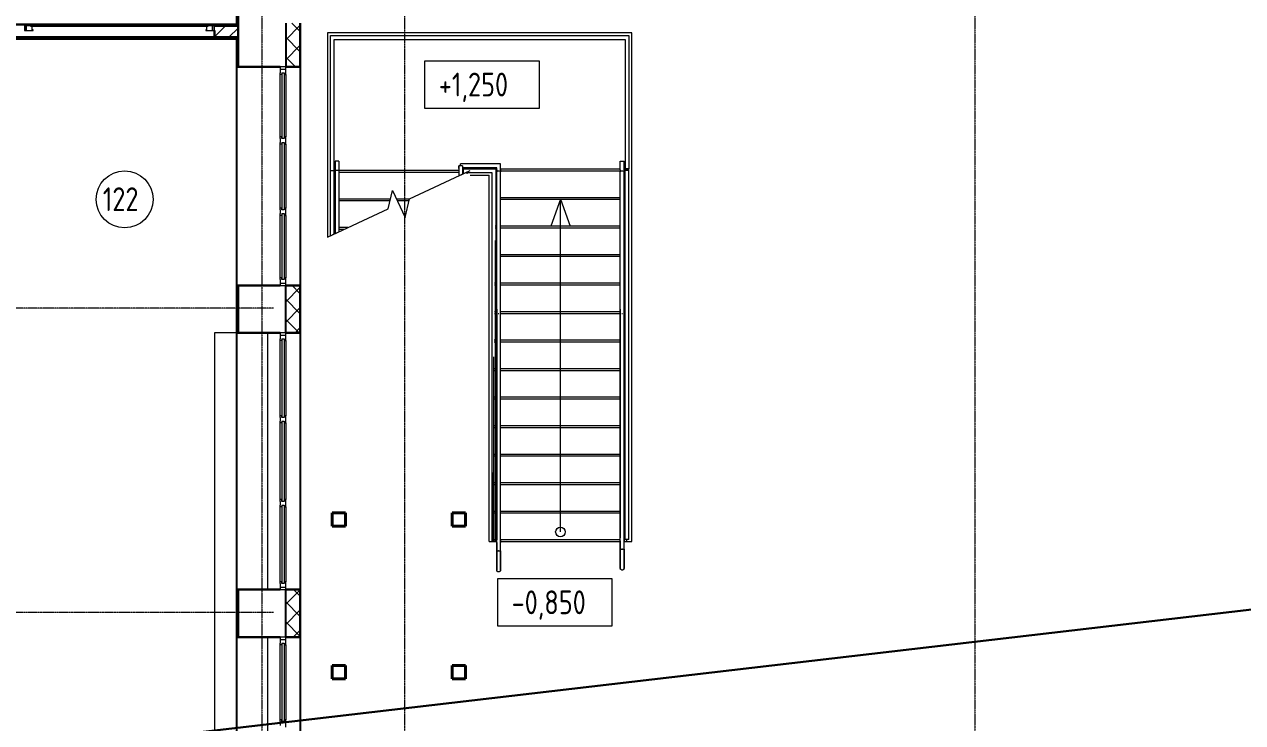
# Model space of a CAD drawing. Header units: millimetres. Extents: x -695119 to 412940, y -249585 to 622758.
# Drawn here: x 12194 to 25012, y -43080 to -35734 of the extents above; entities that cross this region are included whole.
import ezdxf

# ---------------------------------------------------------------- set-up
doc = ezdxf.new("R2010")
doc.units = ezdxf.units.MM
doc.linetypes.add('ADSK_Линия сетки', pattern=[25, 20, -2.5, 0, -2.5])
for name, color, linetype, lineweight in [('_Схема', 5, 'Continuous', 30), ('Каркас_Импост', 8, 'Continuous', 9), ('Лестницы', 8, 'Continuous', 9), ('Линии', 7, 'Continuous', 9), ('Марки помещений', 8, 'Continuous', 20), ('Монтажный зазор', 8, 'Continuous', 9), ('Несущие колонны', 252, 'Continuous', 18), ('Ограждение', 8, 'Continuous', 9), ('Оси', 252, 'Continuous', 9), ('Остекление', 8, 'Continuous', 9), ('Перекрытия', 7, 'Continuous', 18), ('Поручни', 8, 'Continuous', 9), ('Стены разрез', 7, 'Continuous', 30), ('Стены штриховка', 7, 'Continuous', 9), ('Текстовые примечания', 7, 'Continuous', 9), ('Типовые аннотации', 8, 'Continuous', 18), ('Элементы узлов', 8, 'Continuous', 18)]:
    doc.layers.add(name, color=color, linetype=linetype, lineweight=lineweight)
doc.layers.add('Стены', color=194, linetype='Continuous')
doc.styles.add('GOST 2.304 type A_1', font='', dxfattribs={"height": 350})
doc.styles.get('GOST 2.304 type A_1').set_extended_font_data('GOST 2.304 type A')

# ---------------------------------------------------------------- blocks, each defined once
blk = doc.blocks.new('1 этаж')
at = {"layer": 'Каркас_Импост', "color": 251, "true_color": 0x636466}
for p, q in [((-32687, -116927), (-32736, -116927)), ((-32736, -116927), (-32736, -116977)), ((-32736, -116977), (-32664, -116977)), ((-32687, -116935), (-32687, -116927)), ((-32673, -116935), (-32687, -116935)), ((-32673, -116969), (-32673, -116935)), ((-32664, -116969), (-32673, -116969)), ((-32664, -116977), (-32664, -116969)), ((-30839, -116969), (-30848, -116969)), ((-30848, -116969), (-30848, -116977)), ((-30848, -116977), (-30776, -116977)), ((-30825, -116935), (-30839, -116935)), ((-30839, -116935), (-30839, -116969)), ((-30825, -116927), (-30825, -116935)), ((-30776, -116927), (-30825, -116927)), ((-30776, -116977), (-30776, -116927)), ((-30066, -118094), (-30066, -117438)), ((-30006, -117438), (-30006, -118094)), ((-30066, -118844), (-30066, -118170)), ((-30006, -118170), (-30006, -118844)), ((-30066, -119576), (-30066, -118920)), ((-30006, -118920), (-30006, -119576)), ((-30066, -121028), (-30066, -120238)), ((-30006, -120238), (-30006, -121028)), ((-30066, -121911), (-30066, -121104)), ((-30006, -121104), (-30006, -121911)), ((-30066, -122776), (-30066, -121987)), ((-30006, -121987), (-30006, -122776)), ((-30066, -124228), (-30066, -123438)), ((-30006, -123438), (-30006, -124228))]:
    blk.add_line(p, q, dxfattribs=at)
at = {"layer": 'Каркас_Импост', "color": 251, "lineweight": 18, "true_color": 0x636466}
for p, q in [((-30006, -117357), (-30066, -117357)), ((-30066, -117357), (-30066, -117420)), ((-30006, -117438), (-30006, -117357)), ((-30066, -117438), (-30066, -117420)), ((-30048, -117438), (-30066, -117438)), ((-30048, -117420), (-30048, -117438)), ((-30048, -117420), (-30024, -117420)), ((-30024, -117420), (-30024, -117438)), ((-30024, -117438), (-30006, -117438)), ((-30066, -118112), (-30066, -118094)), ((-30048, -118094), (-30066, -118094)), ((-30066, -118112), (-30066, -118152)), ((-30066, -118170), (-30066, -118152)), ((-30048, -118170), (-30066, -118170)), ((-30048, -118112), (-30048, -118094)), ((-30024, -118112), (-30048, -118112)), ((-30048, -118152), (-30048, -118170)), ((-30048, -118152), (-30024, -118152)), ((-30006, -118094), (-30024, -118094)), ((-30024, -118094), (-30024, -118112)), ((-30024, -118152), (-30024, -118170)), ((-30024, -118170), (-30006, -118170)), ((-30006, -118170), (-30006, -118094)), ((-30066, -118862), (-30066, -118844)), ((-30048, -118844), (-30066, -118844)), ((-30066, -118862), (-30066, -118902)), ((-30066, -118920), (-30066, -118902)), ((-30048, -118920), (-30066, -118920)), ((-30048, -118862), (-30048, -118844)), ((-30024, -118862), (-30048, -118862)), ((-30048, -118902), (-30048, -118920)), ((-30048, -118902), (-30024, -118902)), ((-30006, -118844), (-30024, -118844)), ((-30024, -118844), (-30024, -118862)), ((-30024, -118902), (-30024, -118920)), ((-30024, -118920), (-30006, -118920)), ((-30006, -118920), (-30006, -118844)), ((-30066, -119594), (-30066, -119576)), ((-30048, -119576), (-30066, -119576)), ((-30048, -119594), (-30048, -119576)), ((-30006, -119576), (-30024, -119576)), ((-30024, -119576), (-30024, -119594)), ((-30006, -119657), (-30006, -119576)), ((-30066, -119594), (-30066, -119657)), ((-30066, -119657), (-30006, -119657)), ((-30024, -119594), (-30048, -119594)), ((-30006, -120157), (-30066, -120157)), ((-30066, -120157), (-30066, -120220)), ((-30066, -120238), (-30066, -120220)), ((-30048, -120220), (-30048, -120238)), ((-30048, -120220), (-30024, -120220)), ((-30024, -120220), (-30024, -120238)), ((-30006, -120238), (-30006, -120157)), ((-30048, -120238), (-30066, -120238)), ((-30024, -120238), (-30006, -120238)), ((-30066, -121046), (-30066, -121028)), ((-30048, -121028), (-30066, -121028)), ((-30066, -121046), (-30066, -121086)), ((-30066, -121104), (-30066, -121086)), ((-30048, -121104), (-30066, -121104)), ((-30048, -121046), (-30048, -121028)), ((-30024, -121046), (-30048, -121046)), ((-30048, -121086), (-30048, -121104)), ((-30048, -121086), (-30024, -121086)), ((-30006, -121028), (-30024, -121028)), ((-30024, -121028), (-30024, -121046)), ((-30024, -121086), (-30024, -121104)), ((-30024, -121104), (-30006, -121104)), ((-30006, -121104), (-30006, -121028)), ((-30066, -121929), (-30066, -121911)), ((-30048, -121911), (-30066, -121911)), ((-30066, -121929), (-30066, -121969)), ((-30066, -121987), (-30066, -121969)), ((-30048, -121987), (-30066, -121987)), ((-30048, -121929), (-30048, -121911)), ((-30024, -121929), (-30048, -121929)), ((-30048, -121969), (-30048, -121987)), ((-30048, -121969), (-30024, -121969)), ((-30006, -121911), (-30024, -121911)), ((-30024, -121911), (-30024, -121929)), ((-30024, -121969), (-30024, -121987)), ((-30024, -121987), (-30006, -121987)), ((-30006, -121987), (-30006, -121911)), ((-30066, -122794), (-30066, -122776)), ((-30048, -122776), (-30066, -122776)), ((-30066, -122794), (-30066, -122857)), ((-30048, -122794), (-30048, -122776)), ((-30024, -122794), (-30048, -122794)), ((-30006, -122776), (-30024, -122776)), ((-30024, -122776), (-30024, -122794)), ((-30006, -122857), (-30006, -122776)), ((-30066, -122857), (-30006, -122857)), ((-30006, -123357), (-30066, -123357)), ((-30066, -123357), (-30066, -123420)), ((-30066, -123438), (-30066, -123420)), ((-30048, -123420), (-30048, -123438)), ((-30048, -123420), (-30024, -123420)), ((-30024, -123420), (-30024, -123438)), ((-30006, -123438), (-30006, -123357)), ((-30048, -123438), (-30066, -123438)), ((-30024, -123438), (-30006, -123438)), ((-30066, -124246), (-30066, -124228)), ((-30048, -124228), (-30066, -124228)), ((-30066, -124246), (-30066, -124286)), ((-30048, -124246), (-30048, -124228)), ((-30024, -124246), (-30048, -124246)), ((-30006, -124228), (-30024, -124228)), ((-30024, -124228), (-30024, -124246)), ((-30006, -124304), (-30006, -124228))]:
    blk.add_line(p, q, dxfattribs=at)
at = {"layer": 'Лестницы', "color": 251, "true_color": 0x636466}
for p, q in [((-29566, -116999), (-29566, -118473)), ((-26366, -116999), (-29566, -116999)), ((-26366, -118128), (-26366, -116999)), ((-26366, -122351), (-26366, -118128)), ((-27796, -118431), (-27786, -118431)), ((-27746, -118431), (-26486, -118431)), ((-26446, -118431), (-26436, -118431)), ((-26416, -118451), (-26416, -118431)), ((-29566, -118473), (-29566, -119149)), ((-28186, -118449), (-29496, -118449)), ((-29486, -118469), (-29496, -118469)), ((-28186, -118469), (-29446, -118469)), ((-28703, -118746), (-28066, -118449)), ((-28136, -118449), (-28146, -118449)), ((-28136, -118469), (-28146, -118469)), ((-28066, -118499), (-27866, -118499)), ((-27866, -122351), (-27866, -118499)), ((-27797, -118451), (-26436, -118451)), ((-28929, -118852), (-28882, -118657)), ((-28882, -118657), (-28750, -118941)), ((-29486, -118749), (-29496, -118749)), ((-29486, -118769), (-29496, -118769)), ((-28904, -118749), (-29446, -118749)), ((-28909, -118769), (-29446, -118769)), ((-28703, -118749), (-28839, -118749)), ((-28708, -118769), (-28830, -118769)), ((-28750, -118941), (-28703, -118746)), ((-27799, -118731), (-27786, -118731)), ((-27799, -118751), (-27786, -118751)), ((-27746, -118731), (-26486, -118731)), ((-27746, -118751), (-26486, -118751)), ((-26446, -118731), (-26436, -118731)), ((-26446, -118751), (-26436, -118751)), ((-29566, -119149), (-28929, -118852)), ((-29486, -119049), (-29496, -119049)), ((-29486, -119069), (-29496, -119069)), ((-29353, -119049), (-29446, -119049)), ((-29395, -119069), (-29446, -119069)), ((-27802, -119031), (-27786, -119031)), ((-27802, -119051), (-27786, -119051)), ((-27746, -119031), (-26486, -119031)), ((-27746, -119051), (-26486, -119051)), ((-26446, -119031), (-26436, -119031)), ((-26446, -119051), (-26436, -119051)), ((-27805, -119331), (-27786, -119331)), ((-27746, -119331), (-26486, -119331)), ((-26446, -119331), (-26436, -119331)), ((-27805, -119351), (-27786, -119351)), ((-27746, -119351), (-26486, -119351)), ((-26446, -119351), (-26436, -119351)), ((-27808, -119631), (-27786, -119631)), ((-27808, -119651), (-27786, -119651)), ((-27746, -119631), (-26486, -119631)), ((-27746, -119651), (-26486, -119651)), ((-26446, -119631), (-26436, -119631)), ((-26446, -119651), (-26436, -119651)), ((-27811, -119931), (-27786, -119931)), ((-27811, -119951), (-27786, -119951)), ((-27746, -119931), (-26486, -119931)), ((-27746, -119951), (-26486, -119951)), ((-26446, -119931), (-26436, -119931)), ((-26446, -119951), (-26436, -119951)), ((-27814, -120231), (-27786, -120231)), ((-27746, -120231), (-26486, -120231)), ((-26446, -120231), (-26436, -120231)), ((-27814, -120251), (-27786, -120251)), ((-27746, -120251), (-26486, -120251)), ((-26446, -120251), (-26436, -120251)), ((-27816, -120551), (-27816, -120407)), ((-27816, -120531), (-27786, -120531)), ((-27816, -120851), (-27816, -120551)), ((-27816, -120551), (-27786, -120551)), ((-27746, -120531), (-26486, -120531)), ((-27746, -120551), (-26486, -120551)), ((-26446, -120531), (-26436, -120531)), ((-26446, -120551), (-26436, -120551)), ((-27816, -120831), (-27786, -120831)), ((-27816, -121151), (-27816, -120851)), ((-27816, -120851), (-27786, -120851)), ((-27746, -120831), (-26486, -120831)), ((-27746, -120851), (-26486, -120851)), ((-26446, -120831), (-26436, -120831)), ((-26446, -120851), (-26436, -120851)), ((-27816, -121131), (-27786, -121131)), ((-27816, -121451), (-27816, -121151)), ((-27816, -121151), (-27786, -121151)), ((-27746, -121131), (-26486, -121131)), ((-27746, -121151), (-26486, -121151)), ((-26446, -121131), (-26436, -121131)), ((-26446, -121151), (-26436, -121151)), ((-27816, -121431), (-27786, -121431)), ((-27816, -121751), (-27816, -121451)), ((-27816, -121451), (-27786, -121451)), ((-27746, -121431), (-26486, -121431)), ((-27746, -121451), (-26486, -121451)), ((-26446, -121431), (-26436, -121431)), ((-26446, -121451), (-26436, -121451)), ((-27816, -121731), (-27786, -121731)), ((-27816, -122051), (-27816, -121751)), ((-27816, -121751), (-27786, -121751)), ((-27746, -121731), (-26486, -121731)), ((-27746, -121751), (-26486, -121751)), ((-26446, -121731), (-26436, -121731)), ((-26446, -121751), (-26436, -121751)), ((-27816, -122031), (-27786, -122031)), ((-27816, -122351), (-27816, -122051)), ((-27816, -122051), (-27786, -122051)), ((-27746, -122031), (-26486, -122031)), ((-27746, -122051), (-26486, -122051)), ((-26446, -122031), (-26436, -122031)), ((-26446, -122051), (-26436, -122051)), ((-27866, -122351), (-27816, -122351)), ((-27816, -122331), (-27786, -122331)), ((-27816, -122351), (-27786, -122351)), ((-27746, -122331), (-26486, -122331)), ((-27746, -122351), (-26486, -122351)), ((-26446, -122331), (-26436, -122331)), ((-26446, -122351), (-26416, -122351)), ((-26416, -122351), (-26416, -122331)), ((-26416, -122351), (-26366, -122351))]:
    blk.add_line(p, q, dxfattribs=at)
at = {"layer": 'Линии', "color": 251, "true_color": 0x636466}
for p, q in [((-28541, -117295), (-27341, -117295)), ((-28541, -117795), (-28541, -117295)), ((-27341, -117295), (-27341, -117795)), ((-27341, -117795), (-28541, -117795)), ((-27775, -122741), (-26575, -122741)), ((-27775, -123241), (-27775, -122741)), ((-26575, -122741), (-26575, -123241)), ((-26575, -123241), (-27775, -123241))]:
    blk.add_line(p, q, dxfattribs=at)
at = {"layer": 'Марки помещений', "color": 251, "true_color": 0x636466}
blk.add_circle((-31701, -118752), 300, dxfattribs=at)
at = {"layer": 'Монтажный зазор', "color": 251, "true_color": 0x636466}
for p, q in [((-32756, -116927), (-32756, -116977)), ((-32736, -116927), (-32756, -116927)), ((-32756, -116977), (-32736, -116977)), ((-32736, -116977), (-32736, -116927)), ((-30756, -116927), (-30776, -116927)), ((-30776, -116927), (-30776, -116977)), ((-30776, -116977), (-30756, -116977)), ((-30756, -116977), (-30756, -116927)), ((-30066, -117382), (-30006, -117382)), ((-30066, -119632), (-30006, -119632)), ((-30066, -120182), (-30006, -120182)), ((-30066, -122832), (-30006, -122832)), ((-30066, -123382), (-30006, -123382))]:
    blk.add_line(p, q, dxfattribs=at)
at = {"layer": 'Несущие колонны', "color": 251, "lineweight": 40, "true_color": 0x636466}
for p, q in [((-29516, -122189), (-29516, -122049)), ((-29516, -122049), (-29376, -122049)), ((-29376, -122049), (-29516, -122049)), ((-29516, -122049), (-29516, -122189)), ((-29376, -122049), (-29376, -122189)), ((-29376, -122189), (-29376, -122049)), ((-28256, -122189), (-28256, -122049)), ((-28256, -122049), (-28116, -122049)), ((-28116, -122049), (-28256, -122049)), ((-28256, -122049), (-28256, -122189)), ((-28116, -122049), (-28116, -122189)), ((-28116, -122189), (-28116, -122049)), ((-29376, -122189), (-29516, -122189)), ((-29516, -122189), (-29376, -122189)), ((-28116, -122189), (-28256, -122189)), ((-28256, -122189), (-28116, -122189)), ((-29516, -123797), (-29516, -123657)), ((-29516, -123657), (-29376, -123657)), ((-29376, -123657), (-29516, -123657)), ((-29516, -123657), (-29516, -123797)), ((-29376, -123657), (-29376, -123797)), ((-29376, -123797), (-29376, -123657)), ((-28256, -123797), (-28256, -123657)), ((-28256, -123657), (-28116, -123657)), ((-28116, -123657), (-28256, -123657)), ((-28256, -123657), (-28256, -123797)), ((-28116, -123657), (-28116, -123797)), ((-28116, -123797), (-28116, -123657)), ((-29376, -123797), (-29516, -123797)), ((-29516, -123797), (-29376, -123797)), ((-28116, -123797), (-28256, -123797)), ((-28256, -123797), (-28116, -123797))]:
    blk.add_line(p, q, dxfattribs=at)
at = {"layer": 'Ограждение', "color": 251, "true_color": 0x636466}
for p, q in [((-29446, -118349), (-29486, -118349)), ((-29486, -118349), (-29486, -118438)), ((-29486, -118438), (-29486, -118460)), ((-29486, -118438), (-29486, -118460)), ((-29446, -118349), (-29446, -118438)), ((-29446, -118438), (-29446, -118460)), ((-29446, -118438), (-29446, -118460)), ((-28146, -118399), (-28186, -118399)), ((-28186, -118399), (-28186, -118427)), ((-28186, -118427), (-28186, -118399)), ((-28186, -118427), (-28186, -118505)), ((-28166, -118399), (-28166, -118379)), ((-28116, -118379), (-28166, -118379)), ((-28116, -118379), (-28166, -118379)), ((-28146, -118399), (-28146, -118427)), ((-28116, -118419), (-28146, -118419)), ((-28146, -118427), (-28146, -118487)), ((-27746, -118379), (-28116, -118379)), ((-27786, -118419), (-28116, -118419)), ((-27786, -118440), (-27786, -118419)), ((-27746, -118440), (-27746, -118379)), ((-26486, -118351), (-26446, -118351)), ((-26486, -118440), (-26486, -118351)), ((-26446, -118440), (-26446, -118351)), ((-29486, -118460), (-29486, -119112)), ((-29446, -118460), (-29446, -119093)), ((-28186, -118505), (-28146, -118487)), ((-27786, -118440), (-27786, -118462)), ((-27786, -118440), (-27786, -118462)), ((-27786, -122341), (-27786, -118462)), ((-27746, -118440), (-27746, -118462)), ((-27746, -118440), (-27746, -118462)), ((-27746, -122341), (-27746, -118462)), ((-26486, -118440), (-26486, -118462)), ((-26486, -118440), (-26486, -118462)), ((-26486, -122321), (-26486, -118462)), ((-26446, -118440), (-26446, -118462)), ((-26446, -118440), (-26446, -118462)), ((-26446, -122321), (-26446, -118462)), ((-29486, -119112), (-29446, -119093)), ((-27786, -119907), (-27786, -122332)), ((-27746, -122332), (-27746, -119907)), ((-26486, -119907), (-26486, -122312)), ((-26446, -122312), (-26446, -119907)), ((-27786, -122363), (-27786, -122341)), ((-27786, -122363), (-27786, -122451)), ((-27786, -122451), (-27786, -122363)), ((-27746, -122363), (-27746, -122341)), ((-27746, -122451), (-27746, -122363)), ((-27746, -122451), (-27746, -122363)), ((-26486, -122343), (-26486, -122321)), ((-26486, -122343), (-26486, -122431)), ((-26486, -122431), (-26486, -122343)), ((-26446, -122343), (-26446, -122321)), ((-26446, -122431), (-26446, -122343)), ((-26446, -122431), (-26446, -122343)), ((-27786, -122451), (-27746, -122451)), ((-27768, -122451), (-27763, -122451)), ((-27766, -122451), (-27768, -122451)), ((-27763, -122451), (-27766, -122451)), ((-26486, -122431), (-26446, -122431)), ((-26468, -122431), (-26463, -122431)), ((-26466, -122431), (-26468, -122431)), ((-26463, -122431), (-26466, -122431))]:
    blk.add_line(p, q, dxfattribs=at)
at = {"layer": 'Ограждение', "color": 251, "true_color": 0x636466, "flags": 128}
for points in [[(-27770, -119951), (-27766, -119951), (-27762, -119951)], [(-26470, -119951), (-26466, -119951), (-26462, -119951)], [(-27786, -122363), (-27786, -122360), (-27786, -122358), (-27786, -122355), (-27786, -122352), (-27786, -122349), (-27786, -122347), (-27786, -122344), (-27786, -122341), (-27786, -122339), (-27786, -122336), (-27786, -122333), (-27786, -122332)], [(-27746, -122332), (-27746, -122334), (-27746, -122337), (-27746, -122340), (-27746, -122342), (-27746, -122345), (-27746, -122348), (-27746, -122350), (-27746, -122353), (-27746, -122356), (-27746, -122359), (-27746, -122362), (-27746, -122363)], [(-26486, -122343), (-26486, -122340), (-26486, -122338), (-26486, -122335), (-26486, -122332), (-26486, -122329), (-26486, -122327), (-26486, -122324), (-26486, -122321), (-26486, -122319), (-26486, -122316), (-26486, -122313), (-26486, -122312)], [(-26446, -122312), (-26446, -122314), (-26446, -122317), (-26446, -122320), (-26446, -122322), (-26446, -122325), (-26446, -122328), (-26446, -122330), (-26446, -122333), (-26446, -122336), (-26446, -122339), (-26446, -122342), (-26446, -122343)], [(-27786, -122451), (-27786, -122459), (-27786, -122467), (-27786, -122475), (-27786, -122483), (-27786, -122491), (-27786, -122499), (-27786, -122507), (-27786, -122514), (-27786, -122522), (-27786, -122529), (-27786, -122537), (-27786, -122544), (-27786, -122551), (-27786, -122558), (-27786, -122564), (-27786, -122571), (-27786, -122577), (-27786, -122583), (-27786, -122589), (-27786, -122595), (-27786, -122600), (-27786, -122606), (-27786, -122611), (-27786, -122615), (-27786, -122620), (-27786, -122624), (-27786, -122628), (-27786, -122631), (-27786, -122635), (-27786, -122638), (-27786, -122641), (-27786, -122643), (-27786, -122645), (-27786, -122647), (-27786, -122649), (-27786, -122650), (-27786, -122651), (-27786, -122651), (-27786, -122651), (-27786, -122651)], [(-27786, -122651), (-27786, -122651), (-27786, -122651), (-27786, -122650), (-27786, -122649), (-27786, -122647), (-27786, -122646), (-27786, -122644), (-27786, -122641), (-27786, -122639), (-27786, -122636), (-27786, -122632), (-27786, -122629), (-27786, -122625), (-27786, -122621), (-27786, -122617), (-27786, -122612), (-27786, -122607), (-27786, -122602), (-27786, -122596), (-27786, -122591), (-27786, -122585), (-27786, -122579), (-27786, -122573), (-27786, -122566), (-27786, -122560), (-27786, -122553), (-27786, -122546), (-27786, -122539), (-27786, -122531), (-27786, -122524), (-27786, -122516), (-27786, -122509), (-27786, -122501), (-27786, -122493), (-27786, -122485), (-27786, -122478), (-27786, -122470), (-27786, -122462), (-27786, -122454), (-27786, -122451)], [(-27746, -122451), (-27746, -122459), (-27746, -122467), (-27746, -122475), (-27746, -122483), (-27746, -122491), (-27746, -122499), (-27746, -122507), (-27746, -122514), (-27746, -122522), (-27746, -122529), (-27746, -122537), (-27746, -122544), (-27746, -122551), (-27746, -122558), (-27746, -122564), (-27746, -122571), (-27746, -122577), (-27746, -122583), (-27746, -122589), (-27746, -122595), (-27746, -122600), (-27746, -122606), (-27746, -122611), (-27746, -122615), (-27746, -122620), (-27746, -122624), (-27746, -122628), (-27746, -122631), (-27746, -122635), (-27746, -122638), (-27746, -122641), (-27746, -122643), (-27746, -122645), (-27746, -122647), (-27746, -122649), (-27746, -122650), (-27746, -122651), (-27746, -122651), (-27746, -122651), (-27746, -122651)], [(-27746, -122651), (-27746, -122651), (-27746, -122651), (-27746, -122650), (-27746, -122649), (-27746, -122647), (-27746, -122646), (-27746, -122644), (-27746, -122641), (-27746, -122639), (-27746, -122636), (-27746, -122632), (-27746, -122629), (-27746, -122625), (-27746, -122621), (-27746, -122617), (-27746, -122612), (-27746, -122607), (-27746, -122602), (-27746, -122596), (-27746, -122591), (-27746, -122585), (-27746, -122579), (-27746, -122573), (-27746, -122566), (-27746, -122560), (-27746, -122553), (-27746, -122546), (-27746, -122539), (-27746, -122531), (-27746, -122524), (-27746, -122516), (-27746, -122509), (-27746, -122501), (-27746, -122493), (-27746, -122485), (-27746, -122478), (-27746, -122470), (-27746, -122462), (-27746, -122454), (-27746, -122451)], [(-26486, -122431), (-26486, -122439), (-26486, -122447), (-26486, -122455), (-26486, -122463), (-26486, -122471), (-26486, -122479), (-26486, -122487), (-26486, -122494), (-26486, -122502), (-26486, -122509), (-26486, -122517), (-26486, -122524), (-26486, -122531), (-26486, -122538), (-26486, -122544), (-26486, -122551), (-26486, -122557), (-26486, -122563), (-26486, -122569), (-26486, -122575), (-26486, -122580), (-26486, -122586), (-26486, -122591), (-26486, -122595), (-26486, -122600), (-26486, -122604), (-26486, -122608), (-26486, -122611), (-26486, -122615), (-26486, -122618), (-26486, -122621), (-26486, -122623), (-26486, -122625), (-26486, -122627), (-26486, -122629), (-26486, -122630), (-26486, -122631), (-26486, -122631), (-26486, -122631), (-26486, -122631)], [(-26486, -122631), (-26486, -122631), (-26486, -122631), (-26486, -122630), (-26486, -122629), (-26486, -122627), (-26486, -122626), (-26486, -122624), (-26486, -122621), (-26486, -122619), (-26486, -122616), (-26486, -122612), (-26486, -122609), (-26486, -122605), (-26486, -122601), (-26486, -122597), (-26486, -122592), (-26486, -122587), (-26486, -122582), (-26486, -122576), (-26486, -122571), (-26486, -122565), (-26486, -122559), (-26486, -122553), (-26486, -122546), (-26486, -122540), (-26486, -122533), (-26486, -122526), (-26486, -122519), (-26486, -122511), (-26486, -122504), (-26486, -122496), (-26486, -122489), (-26486, -122481), (-26486, -122473), (-26486, -122465), (-26486, -122458), (-26486, -122450), (-26486, -122442), (-26486, -122434), (-26486, -122431)], [(-26446, -122431), (-26446, -122439), (-26446, -122447), (-26446, -122455), (-26446, -122463), (-26446, -122471), (-26446, -122479), (-26446, -122487), (-26446, -122494), (-26446, -122502), (-26446, -122509), (-26446, -122517), (-26446, -122524), (-26446, -122531), (-26446, -122538), (-26446, -122544), (-26446, -122551), (-26446, -122557), (-26446, -122563), (-26446, -122569), (-26446, -122575), (-26446, -122580), (-26446, -122586), (-26446, -122591), (-26446, -122595), (-26446, -122600), (-26446, -122604), (-26446, -122608), (-26446, -122611), (-26446, -122615), (-26446, -122618), (-26446, -122621), (-26446, -122623), (-26446, -122625), (-26446, -122627), (-26446, -122629), (-26446, -122630), (-26446, -122631), (-26446, -122631), (-26446, -122631), (-26446, -122631)], [(-26446, -122631), (-26446, -122631), (-26446, -122631), (-26446, -122630), (-26446, -122629), (-26446, -122627), (-26446, -122626), (-26446, -122624), (-26446, -122621), (-26446, -122619), (-26446, -122616), (-26446, -122612), (-26446, -122609), (-26446, -122605), (-26446, -122601), (-26446, -122597), (-26446, -122592), (-26446, -122587), (-26446, -122582), (-26446, -122576), (-26446, -122571), (-26446, -122565), (-26446, -122559), (-26446, -122553), (-26446, -122546), (-26446, -122540), (-26446, -122533), (-26446, -122526), (-26446, -122519), (-26446, -122511), (-26446, -122504), (-26446, -122496), (-26446, -122489), (-26446, -122481), (-26446, -122473), (-26446, -122465), (-26446, -122458), (-26446, -122450), (-26446, -122442), (-26446, -122434), (-26446, -122431)], [(-27766, -122671), (-27767, -122671), (-27767, -122671), (-27768, -122671), (-27769, -122671), (-27770, -122671), (-27771, -122671), (-27771, -122671), (-27772, -122670), (-27773, -122670), (-27774, -122670), (-27774, -122670), (-27775, -122669), (-27776, -122669), (-27776, -122668), (-27777, -122668), (-27778, -122667), (-27778, -122667), (-27779, -122666), (-27780, -122666), (-27780, -122665), (-27781, -122665), (-27781, -122664), (-27782, -122664), (-27782, -122663), (-27783, -122662), (-27783, -122662), (-27783, -122661), (-27784, -122660), (-27784, -122659), (-27784, -122659), (-27785, -122658), (-27785, -122657), (-27785, -122656), (-27785, -122656), (-27786, -122655), (-27786, -122654), (-27786, -122653), (-27786, -122652), (-27786, -122652), (-27786, -122651)], [(-27746, -122651), (-27746, -122652), (-27746, -122653), (-27746, -122654), (-27746, -122655), (-27746, -122655), (-27746, -122656), (-27747, -122657), (-27747, -122658), (-27747, -122658), (-27747, -122659), (-27748, -122660), (-27748, -122661), (-27748, -122661), (-27749, -122662), (-27749, -122663), (-27750, -122663), (-27750, -122664), (-27751, -122665), (-27751, -122665), (-27752, -122666), (-27752, -122666), (-27753, -122667), (-27754, -122667), (-27754, -122668), (-27755, -122668), (-27756, -122669), (-27756, -122669), (-27757, -122669), (-27758, -122670), (-27759, -122670), (-27759, -122670), (-27760, -122671), (-27761, -122671), (-27762, -122671), (-27762, -122671), (-27763, -122671), (-27764, -122671), (-27765, -122671), (-27766, -122671), (-27766, -122671)], [(-26466, -122651), (-26467, -122651), (-26467, -122651), (-26468, -122651), (-26469, -122651), (-26470, -122651), (-26471, -122651), (-26471, -122651), (-26472, -122650), (-26473, -122650), (-26474, -122650), (-26474, -122650), (-26475, -122649), (-26476, -122649), (-26476, -122648), (-26477, -122648), (-26478, -122647), (-26478, -122647), (-26479, -122646), (-26480, -122646), (-26480, -122645), (-26481, -122645), (-26481, -122644), (-26482, -122644), (-26482, -122643), (-26483, -122642), (-26483, -122642), (-26483, -122641), (-26484, -122640), (-26484, -122639), (-26484, -122639), (-26485, -122638), (-26485, -122637), (-26485, -122636), (-26485, -122636), (-26486, -122635), (-26486, -122634), (-26486, -122633), (-26486, -122632), (-26486, -122632), (-26486, -122631)], [(-26446, -122631), (-26446, -122632), (-26446, -122633), (-26446, -122634), (-26446, -122635), (-26446, -122635), (-26446, -122636), (-26447, -122637), (-26447, -122638), (-26447, -122638), (-26447, -122639), (-26448, -122640), (-26448, -122641), (-26448, -122641), (-26449, -122642), (-26449, -122643), (-26450, -122643), (-26450, -122644), (-26451, -122645), (-26451, -122645), (-26452, -122646), (-26452, -122646), (-26453, -122647), (-26454, -122647), (-26454, -122648), (-26455, -122648), (-26456, -122649), (-26456, -122649), (-26457, -122649), (-26458, -122650), (-26459, -122650), (-26459, -122650), (-26460, -122651), (-26461, -122651), (-26462, -122651), (-26462, -122651), (-26463, -122651), (-26464, -122651), (-26465, -122651), (-26466, -122651), (-26466, -122651)]]:
    blk.add_lwpolyline(points, dxfattribs=at)
at = {"layer": 'Оси', "color": 251, "linetype": 'ADSK_Линия сетки', "true_color": 0x636466}
for p, q in [((-30256, -96281), (-30256, -160943)), ((-28756, -96281), (-28756, -160943)), ((-22756, -96281), (-22756, -159673)), ((-30136, -119897), (-72628, -119897)), ((-30136, -123097), (-72628, -123097))]:
    blk.add_line(p, q, dxfattribs=at)
at = {"layer": 'Остекление', "color": 251, "true_color": 0x636466}
for p, q in [((-30048, -117420), (-30048, -118112)), ((-30024, -117438), (-30024, -118094)), ((-30048, -118152), (-30048, -118862)), ((-30024, -118170), (-30024, -118844)), ((-30048, -118902), (-30048, -119594)), ((-30024, -118920), (-30024, -119576)), ((-30048, -120220), (-30048, -121046)), ((-30024, -120238), (-30024, -121028)), ((-30048, -121086), (-30048, -121929)), ((-30024, -121104), (-30024, -121911)), ((-30048, -121969), (-30048, -122794)), ((-30024, -121987), (-30024, -122776)), ((-30048, -123420), (-30048, -124246)), ((-30024, -123438), (-30024, -124228))]:
    blk.add_line(p, q, dxfattribs=at)
at = {"layer": 'Перекрытия', "color": 251, "true_color": 0x636466}
for p, q in [((-30521, -120157), (-30756, -120157)), ((-30756, -120157), (-30756, -132645)), ((-30194, -122857), (-30194, -120157)), ((-30194, -126057), (-30194, -123357))]:
    blk.add_line(p, q, dxfattribs=at)
at = {"layer": 'Поручни', "color": 251, "true_color": 0x636466}
for p, q in [((-29536, -117029), (-26396, -117029)), ((-29536, -118449), (-29536, -117029)), ((-29496, -117069), (-26436, -117069)), ((-29496, -118449), (-29496, -117069)), ((-26436, -117069), (-26436, -118431)), ((-26396, -117029), (-26396, -118431)), ((-28136, -118429), (-27796, -118429)), ((-28136, -118482), (-28136, -118429)), ((-27796, -118429), (-27796, -118451)), ((-26396, -118431), (-26436, -118431)), ((-26436, -118431), (-26396, -118431)), ((-26436, -118451), (-26436, -118431)), ((-26428, -118451), (-26428, -118431)), ((-26403, -118451), (-26403, -118431)), ((-26396, -118451), (-26396, -118431)), ((-29536, -118449), (-29496, -118449)), ((-29536, -119135), (-29536, -118449)), ((-29496, -119116), (-29496, -118449)), ((-28096, -118469), (-27836, -118469)), ((-28096, -118482), (-28096, -118469)), ((-27836, -118469), (-27836, -122351)), ((-27796, -118451), (-27796, -122351)), ((-26436, -122331), (-26436, -118451)), ((-26396, -122331), (-26396, -118451)), ((-29536, -119135), (-29496, -119116)), ((-29536, -119135), (-29496, -119116)), ((-27803, -119183), (-27803, -122351)), ((-27828, -121624), (-27828, -122351)), ((-27796, -122351), (-27836, -122351)), ((-27803, -122351), (-27828, -122351)), ((-26396, -122331), (-26436, -122331))]:
    blk.add_line(p, q, dxfattribs=at)
at = {"layer": 'Стены', "color": 251, "true_color": 0x636466}
for p, q in [((-30006, -116899), (-30006, -117357)), ((-30506, -117062), (-30506, -117357)), ((-30521, -119657), (-30521, -117357)), ((-29854, -117357), (-29854, -119657)), ((-30506, -119657), (-30506, -120157)), ((-30506, -120157), (-30506, -119657)), ((-30006, -120157), (-30006, -119657)), ((-30521, -122857), (-30521, -120157)), ((-29854, -120157), (-29854, -122857)), ((-30506, -122857), (-30506, -123357)), ((-30506, -123357), (-30506, -122857)), ((-30006, -123357), (-30006, -122857)), ((-30521, -126057), (-30521, -123357)), ((-29854, -123357), (-29854, -126057))]:
    blk.add_line(p, q, dxfattribs=at)
at = {"layer": 'Стены разрез', "color": 251, "true_color": 0x636466}
for p, q in [((-30521, -116182), (-30521, -116912)), ((-30506, -117062), (-30506, -116197)), ((-29854, -117357), (-29854, -116899)), ((-30521, -116912), (-32991, -116912)), ((-32687, -116927), (-30825, -116927)), ((-30506, -116927), (-30756, -116927)), ((-30756, -116977), (-30756, -117047)), ((-30506, -117047), (-33006, -117047)), ((-32991, -117062), (-30521, -117062)), ((-30756, -117047), (-30506, -117047)), ((-30521, -117062), (-30521, -117357)), ((-30506, -117062), (-30506, -117047)), ((-30521, -117357), (-30506, -117357)), ((-30506, -117357), (-30066, -117357)), ((-30006, -117357), (-29854, -117357)), ((-30506, -119657), (-30521, -119657)), ((-30521, -119657), (-30521, -120157)), ((-30066, -119657), (-30506, -119657)), ((-29854, -119657), (-30006, -119657)), ((-29854, -120157), (-29854, -119657)), ((-30521, -120157), (-30506, -120157)), ((-30506, -120157), (-30066, -120157)), ((-30006, -120157), (-29854, -120157)), ((-30506, -122857), (-30521, -122857)), ((-30521, -122857), (-30521, -123357)), ((-30066, -122857), (-30506, -122857)), ((-29854, -122857), (-30006, -122857)), ((-29854, -123357), (-29854, -122857)), ((-30521, -123357), (-30506, -123357)), ((-30506, -123357), (-30066, -123357)), ((-30006, -123357), (-29854, -123357))]:
    blk.add_line(p, q, dxfattribs=at)
at = {"layer": 'Стены разрез', "color": 251, "linetype": 'Continuous', "lineweight": 9, "true_color": 0x636466}
for p, q in [((-29856, -116983), (-29942, -116897)), ((-32669, -116927), (-32684, -116912)), ((-32619, -116927), (-32604, -116912)), ((-32457, -116927), (-32472, -116912)), ((-32407, -116927), (-32392, -116912)), ((-32245, -116927), (-32260, -116912)), ((-32195, -116927), (-32180, -116912)), ((-32033, -116927), (-32048, -116912)), ((-31983, -116927), (-31968, -116912)), ((-31821, -116927), (-31836, -116912)), ((-31770, -116927), (-31755, -116912)), ((-31609, -116927), (-31624, -116912)), ((-31558, -116927), (-31543, -116912)), ((-31396, -116927), (-31411, -116912)), ((-31346, -116927), (-31331, -116912)), ((-31184, -116927), (-31199, -116912)), ((-31134, -116927), (-31119, -116912)), ((-30972, -116927), (-30987, -116912)), ((-30922, -116927), (-30907, -116912)), ((-30760, -116927), (-30775, -116912)), ((-30756, -117043), (-30640, -116927)), ((-30710, -116927), (-30695, -116912)), ((-30603, -117047), (-30506, -116950)), ((-30548, -116927), (-30563, -116912)), ((-30006, -117072), (-29856, -116922)), ((-29854, -116951), (-29854, -116951)), ((-32746, -117062), (-32761, -117047)), ((-32754, -117062), (-32739, -117047)), ((-32534, -117062), (-32549, -117047)), ((-32542, -117062), (-32527, -117047)), ((-32322, -117062), (-32337, -117047)), ((-32330, -117062), (-32315, -117047)), ((-32110, -117062), (-32125, -117047)), ((-32118, -117062), (-32103, -117047)), ((-31898, -117062), (-31913, -117047)), ((-31905, -117062), (-31890, -117047)), ((-31686, -117062), (-31701, -117047)), ((-31693, -117062), (-31678, -117047)), ((-31474, -117062), (-31489, -117047)), ((-31481, -117062), (-31466, -117047)), ((-31261, -117062), (-31276, -117047)), ((-31269, -117062), (-31254, -117047)), ((-31049, -117062), (-31064, -117047)), ((-31057, -117062), (-31042, -117047)), ((-30837, -117062), (-30852, -117047)), ((-30845, -117062), (-30830, -117047)), ((-30625, -117062), (-30640, -117047)), ((-30633, -117062), (-30618, -117047)), ((-30521, -117163), (-30506, -117148)), ((-29856, -117195), (-30006, -117045)), ((-30006, -117284), (-29856, -117134)), ((-29856, -117028), (-29854, -117028)), ((-29854, -117092), (-29856, -117096)), ((-30506, -117182), (-30521, -117167)), ((-29908, -117355), (-30006, -117257)), ((-29865, -117355), (-29856, -117346)), ((-30521, -119708), (-30506, -119693)), ((-30506, -119727), (-30521, -119712)), ((-30006, -119830), (-29856, -119680)), ((-29856, -119741), (-29937, -119659)), ((-29856, -119953), (-30006, -119803)), ((-30521, -119920), (-30506, -119905)), ((-30506, -119939), (-30521, -119924)), ((-30006, -120042), (-29856, -119892)), ((-29856, -119873), (-29854, -119873)), ((-29865, -120155), (-30006, -120015)), ((-29907, -120155), (-29856, -120104)), ((-29856, -120076), (-29854, -120076)), ((-30521, -120133), (-30506, -120118)), ((-30506, -120151), (-30521, -120136)), ((-30521, -122890), (-30506, -122875)), ((-30506, -122909), (-30521, -122894)), ((-30006, -123012), (-29856, -122862)), ((-29856, -122923), (-29919, -122859)), ((-29856, -123135), (-30006, -122985)), ((-29854, -122985), (-29855, -122988)), ((-30521, -123102), (-30506, -123087)), ((-30506, -123121), (-30521, -123106)), ((-30006, -123224), (-29856, -123074)), ((-30521, -123315), (-30506, -123300)), ((-29856, -123347), (-30006, -123197)), ((-29925, -123355), (-29856, -123286)), ((-29854, -123188), (-29856, -123192)), ((-29856, -123226), (-29854, -123226)), ((-30506, -123333), (-30521, -123318)), ((-29910, -123357), (-29910, -123355))]:
    blk.add_line(p, q, dxfattribs=at)
at = {"layer": 'Стены штриховка', "color": 251, "true_color": 0x636466}
for p, q in [((-29856, -117355), (-29856, -116897)), ((-30506, -117357), (-30506, -117062)), ((-30006, -117355), (-29856, -117355)), ((-29856, -119659), (-30006, -119659)), ((-29856, -120155), (-29856, -119659)), ((-30006, -120155), (-29856, -120155)), ((-29856, -122859), (-30006, -122859)), ((-29856, -123355), (-29856, -122859)), ((-30006, -123355), (-29856, -123355))]:
    blk.add_line(p, q, dxfattribs=at)
at = {"layer": 'Типовые аннотации', "color": 251, "lineweight": 20, "true_color": 0x636466}
for q in [(-27218, -119033), (-27013, -119033)]:
    blk.add_line((-27116, -118751), q, dxfattribs=at)
blk.add_circle((-27116, -122251), 50, dxfattribs=at)
at = {"layer": 'Элементы узлов', "color": 251, "true_color": 0x636466}
blk.add_line((-27116, -122251), (-27116, -118751), dxfattribs=at)
at = {"layer": 'Марки помещений', "color": 251, "true_color": 0x636466, "style": 'GOST 2.304 type A_1'}
blk.add_text('122', height=250, dxfattribs=at).set_placement((-31931, -118875))
at = {"layer": 'Текстовые примечания', "color": 251, "true_color": 0x636466, "style": 'GOST 2.304 type A_1'}
for s, p in [('+1,250', (-28395, -117669)), ('-0,850', (-27629, -123116))]:
    blk.add_text(s, height=250, dxfattribs=at).set_placement(p)

msp = doc.modelspace()

# ---------------------------------------------------------------- linework, layer by layer
at = {"layer": '_Схема', "color": 5}
msp.add_line((-160630.689, -63538.828), (220869.926, -19071.484), dxfattribs=at)

# ---------------------------------------------------------------- block references
msp.add_blockref('1 этаж', (44950.089, 81176.937))

doc.saveas('drawing.dxf')
